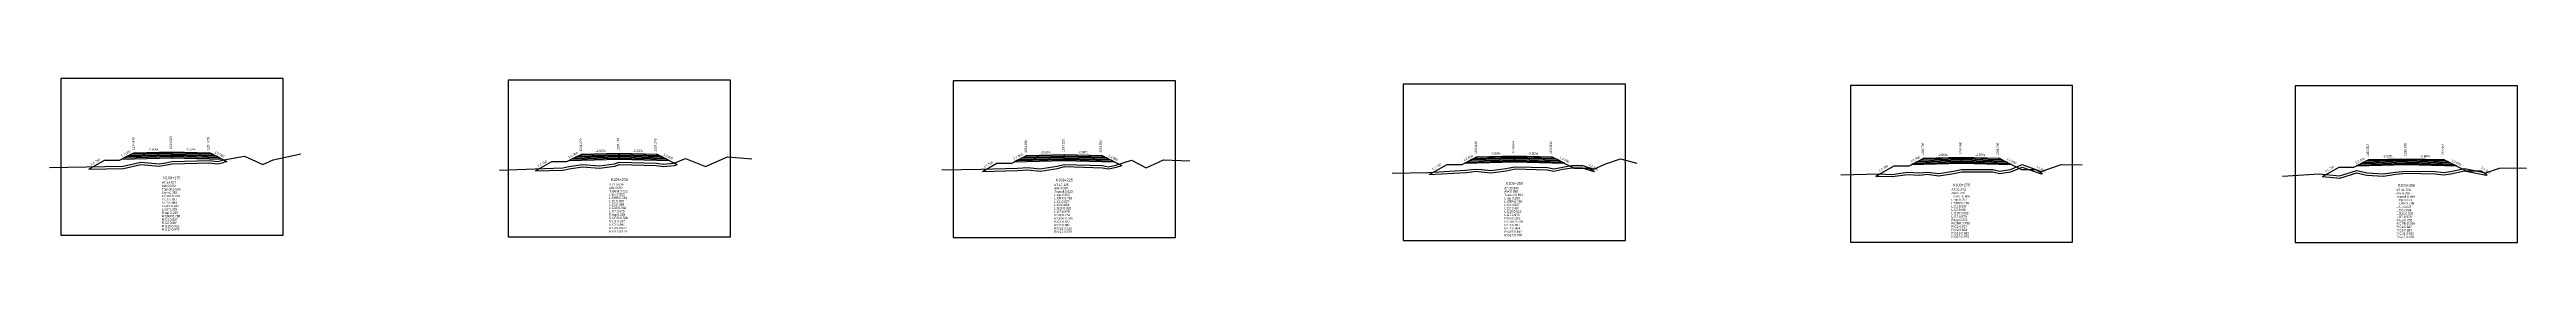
# Model space of a CAD drawing. Extents: x -7 to 78429, y 1189 to 1262.
# Drawn here: x 42285.8 to 42616.8, y 1222.4 to 1244.4 of the extents above; entities that cross this region are included whole.
import ezdxf
from ezdxf.enums import TextEntityAlignment as Align

# ---------------------------------------------------------------- set-up
doc = ezdxf.new("R2010")
doc.units = 0

msp = doc.modelspace()

# ---------------------------------------------------------------- linework, layer by layer
at = {"layer": 'A4_BORDER', "color": 7}
for points in [[(42287.265, 1223.431), (42316.965, 1223.431), (42316.965, 1244.431), (42287.265, 1244.431), (42287.265, 1223.431)], [(42347.05, 1223.186), (42376.75, 1223.186), (42376.75, 1244.186), (42347.05, 1244.186), (42347.05, 1223.186)], [(42406.529, 1223.132), (42436.229, 1223.132), (42436.229, 1244.132), (42406.529, 1244.132), (42406.529, 1223.132)], [(42466.687, 1222.688), (42496.387, 1222.688), (42496.387, 1243.688), (42466.687, 1243.688), (42466.687, 1222.688)], [(42526.433, 1222.481), (42556.133, 1222.481), (42556.133, 1243.481), (42526.433, 1243.481), (42526.433, 1222.481)], [(42585.889, 1222.438), (42615.589, 1222.438), (42615.589, 1243.438), (42585.889, 1243.438), (42585.889, 1222.438)]]:
    msp.add_lwpolyline(points, dxfattribs=at)
at = {"layer": 'CLEAR_GROUND', "color": 8}
for points in [[(42291.025, 1232.281), (42295.642, 1232.363), (42297.979, 1232.89), (42300.406, 1232.685), (42301.371, 1232.846), (42302.148, 1233.002), (42307.121, 1233.14), (42308.214, 1232.974), (42309.042, 1233.185), (42309.152, 1233.238), (42309.472, 1233.297)], [(42350.725, 1232.036), (42354.387, 1232.135), (42355.227, 1232.326), (42356.999, 1232.586), (42359.255, 1232.398), (42361.318, 1232.697), (42361.951, 1232.896), (42366.836, 1232.778), (42367.749, 1232.623), (42369.301, 1232.762), (42369.642, 1232.908)], [(42410.425, 1231.982), (42415.144, 1232.108), (42416.514, 1232.19), (42418.135, 1232.017), (42420.476, 1232.369), (42421.406, 1232.614), (42426.468, 1232.455), (42427.299, 1232.299), (42428.346, 1232.53), (42429.052, 1232.761)], [(42470.125, 1231.538), (42475.074, 1231.843), (42475.841, 1231.935), (42476.278, 1231.989), (42477.103, 1231.909), (42478.377, 1231.788), (42480.423, 1232.049), (42481.623, 1232.301), (42485.912, 1232.181), (42486.784, 1232.009), (42488.018, 1232.252), (42489.253, 1232.45), (42490.588, 1232.45), (42492.182, 1231.944), (42492.218, 1231.961)], [(42529.825, 1231.331), (42530.275, 1231.341), (42532.007, 1231.268), (42534.074, 1231.554), (42535.73, 1231.474), (42536.709, 1231.584), (42538.239, 1231.382), (42540.268, 1231.714), (42541.31, 1231.906), (42545.453, 1231.919), (42546.345, 1231.711), (42547.898, 1231.937), (42549.408, 1232.563), (42551.942, 1231.647), (42552.089, 1231.698)], [(42589.525, 1231.288), (42591.836, 1231.059), (42594.14, 1231.799), (42595.438, 1231.467), (42597.662, 1231.332), (42599.326, 1231.593), (42600.749, 1231.723), (42604.603, 1231.647), (42605.704, 1231.507), (42606.695, 1231.645), (42608.499, 1232.052), (42611.402, 1231.485), (42611.526, 1231.528)]]:
    msp.add_lwpolyline(points, dxfattribs=at)
at = {"layer": 'DESIGN_ROAD_TRIMMED', "color": 1}
for points in [[(42291.025, 1232.281), (42293.115, 1233.475), (42295.115, 1233.475), (42297.115, 1234.475), (42297.115, 1234.475), (42297.01, 1234.422), (42297.01, 1234.422), (42296.694, 1234.264), (42296.694, 1234.264), (42296.378, 1234.107), (42296.378, 1234.107), (42296.063, 1233.949), (42296.063, 1233.949), (42295.747, 1233.791), (42295.747, 1233.791), (42295.431, 1233.633), (42302.115, 1233.8), (42302.115, 1233.95), (42302.115, 1233.95), (42302.115, 1234.1), (42302.115, 1234.1), (42302.115, 1234.25), (42302.115, 1234.25), (42302.115, 1234.4), (42302.115, 1234.4), (42302.115, 1234.55), (42302.115, 1234.55), (42302.115, 1234.6), (42302.115, 1234.6), (42302.115, 1234.6), (42302.115, 1234.6), (42302.115, 1234.6), (42302.115, 1234.55), (42302.115, 1234.55), (42302.115, 1234.4), (42302.115, 1234.4), (42302.115, 1234.25), (42302.115, 1234.25), (42302.115, 1234.1), (42302.115, 1234.1), (42302.115, 1233.95), (42302.115, 1233.95), (42302.115, 1233.8), (42308.8, 1233.633), (42308.484, 1233.791), (42308.484, 1233.791), (42308.168, 1233.949), (42308.168, 1233.949), (42307.852, 1234.107), (42307.852, 1234.107), (42307.536, 1234.264), (42307.536, 1234.264), (42307.221, 1234.422), (42307.221, 1234.422), (42307.115, 1234.475), (42307.115, 1234.475), (42309.472, 1233.297)], [(42350.725, 1232.036), (42352.9, 1233.279), (42354.9, 1233.279), (42356.9, 1234.279), (42356.9, 1234.279), (42356.795, 1234.226), (42356.795, 1234.226), (42356.479, 1234.068), (42356.479, 1234.068), (42356.163, 1233.911), (42356.163, 1233.911), (42355.847, 1233.753), (42355.847, 1233.753), (42355.531, 1233.595), (42355.531, 1233.595), (42355.216, 1233.437), (42361.9, 1233.604), (42361.9, 1233.754), (42361.9, 1233.754), (42361.9, 1233.904), (42361.9, 1233.904), (42361.9, 1234.054), (42361.9, 1234.054), (42361.9, 1234.204), (42361.9, 1234.204), (42361.9, 1234.354), (42361.9, 1234.354), (42361.9, 1234.404), (42361.9, 1234.404), (42361.9, 1234.404), (42361.9, 1234.404), (42361.9, 1234.404), (42361.9, 1234.354), (42361.9, 1234.354), (42361.9, 1234.204), (42361.9, 1234.204), (42361.9, 1234.054), (42361.9, 1234.054), (42361.9, 1233.904), (42361.9, 1233.904), (42361.9, 1233.754), (42361.9, 1233.754), (42361.9, 1233.604), (42368.584, 1233.437), (42368.268, 1233.595), (42368.268, 1233.595), (42367.952, 1233.753), (42367.952, 1233.753), (42367.637, 1233.911), (42367.637, 1233.911), (42367.321, 1234.068), (42367.321, 1234.068), (42367.005, 1234.226), (42367.005, 1234.226), (42366.9, 1234.279), (42366.9, 1234.279), (42369.642, 1232.908)], [(42410.425, 1231.982), (42412.379, 1233.098), (42414.379, 1233.098), (42416.379, 1234.098), (42416.379, 1234.098), (42416.274, 1234.045), (42416.274, 1234.045), (42415.958, 1233.887), (42415.958, 1233.887), (42415.642, 1233.73), (42415.642, 1233.73), (42415.326, 1233.572), (42415.326, 1233.572), (42415.01, 1233.414), (42415.01, 1233.414), (42414.695, 1233.256), (42421.379, 1233.423), (42421.379, 1233.573), (42421.379, 1233.573), (42421.379, 1233.723), (42421.379, 1233.723), (42421.379, 1233.873), (42421.379, 1233.873), (42421.379, 1234.023), (42421.379, 1234.023), (42421.379, 1234.173), (42421.379, 1234.173), (42421.379, 1234.223), (42421.379, 1234.223), (42421.379, 1234.223), (42421.379, 1234.223), (42421.379, 1234.223), (42421.379, 1234.173), (42421.379, 1234.173), (42421.379, 1234.023), (42421.379, 1234.023), (42421.379, 1233.873), (42421.379, 1233.873), (42421.379, 1233.723), (42421.379, 1233.723), (42421.379, 1233.573), (42421.379, 1233.573), (42421.379, 1233.423), (42428.063, 1233.256), (42427.747, 1233.414), (42427.747, 1233.414), (42427.431, 1233.572), (42427.431, 1233.572), (42427.116, 1233.73), (42427.116, 1233.73), (42426.8, 1233.887), (42426.8, 1233.887), (42426.484, 1234.045), (42426.484, 1234.045), (42426.379, 1234.098), (42426.379, 1234.098), (42429.052, 1232.761)], [(42470.125, 1231.538), (42472.537, 1232.916), (42474.537, 1232.916), (42476.537, 1233.916), (42476.537, 1233.916), (42476.431, 1233.863), (42476.431, 1233.863), (42476.115, 1233.705), (42476.115, 1233.705), (42475.8, 1233.548), (42475.8, 1233.548), (42475.484, 1233.39), (42475.484, 1233.39), (42475.168, 1233.232), (42475.168, 1233.232), (42474.852, 1233.074), (42481.537, 1233.241), (42481.537, 1233.391), (42481.537, 1233.391), (42481.537, 1233.541), (42481.537, 1233.541), (42481.537, 1233.691), (42481.537, 1233.691), (42481.537, 1233.841), (42481.537, 1233.841), (42481.537, 1233.991), (42481.537, 1233.991), (42481.537, 1234.041), (42481.537, 1234.041), (42481.537, 1234.041), (42481.537, 1234.041), (42481.537, 1234.041), (42481.537, 1233.991), (42481.537, 1233.991), (42481.537, 1233.841), (42481.537, 1233.841), (42481.537, 1233.691), (42481.537, 1233.691), (42481.537, 1233.541), (42481.537, 1233.541), (42481.537, 1233.391), (42481.537, 1233.391), (42481.537, 1233.241), (42488.221, 1233.074), (42487.905, 1233.232), (42487.905, 1233.232), (42487.589, 1233.39), (42487.589, 1233.39), (42487.273, 1233.548), (42487.273, 1233.548), (42486.958, 1233.705), (42486.958, 1233.705), (42486.642, 1233.863), (42486.642, 1233.863), (42486.537, 1233.916), (42486.537, 1233.916), (42489.537, 1232.416), (42491.537, 1232.416), (42492.218, 1231.961)], [(42529.825, 1231.331), (42532.283, 1232.735), (42534.283, 1232.735), (42536.283, 1233.735), (42536.283, 1233.735), (42536.178, 1233.682), (42536.178, 1233.682), (42535.862, 1233.524), (42535.862, 1233.524), (42535.546, 1233.367), (42535.546, 1233.367), (42535.23, 1233.209), (42535.23, 1233.209), (42534.915, 1233.051), (42534.915, 1233.051), (42534.599, 1232.893), (42541.283, 1233.06), (42541.283, 1233.21), (42541.283, 1233.21), (42541.283, 1233.36), (42541.283, 1233.36), (42541.283, 1233.51), (42541.283, 1233.51), (42541.283, 1233.66), (42541.283, 1233.66), (42541.283, 1233.81), (42541.283, 1233.81), (42541.283, 1233.86), (42541.283, 1233.86), (42541.283, 1233.86), (42541.283, 1233.86), (42541.283, 1233.86), (42541.283, 1233.81), (42541.283, 1233.81), (42541.283, 1233.66), (42541.283, 1233.66), (42541.283, 1233.51), (42541.283, 1233.51), (42541.283, 1233.36), (42541.283, 1233.36), (42541.283, 1233.21), (42541.283, 1233.21), (42541.283, 1233.06), (42547.967, 1232.893), (42547.652, 1233.051), (42547.652, 1233.051), (42547.336, 1233.209), (42547.336, 1233.209), (42547.02, 1233.367), (42547.02, 1233.367), (42546.704, 1233.524), (42546.704, 1233.524), (42546.388, 1233.682), (42546.388, 1233.682), (42546.283, 1233.735), (42546.283, 1233.735), (42549.283, 1232.235), (42551.283, 1232.235), (42552.089, 1231.698)], [(42589.525, 1231.288), (42591.739, 1232.553), (42593.739, 1232.553), (42595.739, 1233.553), (42595.739, 1233.553), (42595.633, 1233.5), (42595.633, 1233.5), (42595.318, 1233.342), (42595.318, 1233.342), (42595.002, 1233.185), (42595.002, 1233.185), (42594.686, 1233.027), (42594.686, 1233.027), (42594.37, 1232.869), (42594.37, 1232.869), (42594.054, 1232.711), (42600.739, 1232.878), (42600.739, 1233.028), (42600.739, 1233.028), (42600.739, 1233.178), (42600.739, 1233.178), (42600.739, 1233.328), (42600.739, 1233.328), (42600.739, 1233.478), (42600.739, 1233.478), (42600.739, 1233.628), (42600.739, 1233.628), (42600.739, 1233.678), (42600.739, 1233.678), (42600.739, 1233.678), (42600.739, 1233.678), (42600.739, 1233.678), (42600.739, 1233.628), (42600.739, 1233.628), (42600.739, 1233.478), (42600.739, 1233.478), (42600.739, 1233.328), (42600.739, 1233.328), (42600.739, 1233.178), (42600.739, 1233.178), (42600.739, 1233.028), (42600.739, 1233.028), (42600.739, 1232.878), (42607.423, 1232.711), (42607.107, 1232.869), (42607.107, 1232.869), (42606.791, 1233.027), (42606.791, 1233.027), (42606.476, 1233.185), (42606.476, 1233.185), (42606.16, 1233.342), (42606.16, 1233.342), (42605.844, 1233.5), (42605.844, 1233.5), (42605.739, 1233.553), (42605.739, 1233.553), (42608.739, 1232.053), (42610.739, 1232.053), (42611.526, 1231.528)]]:
    msp.add_lwpolyline(points, dxfattribs=at)
at = {"layer": 'FINISHED_ROAD', "color": 2}
for points in [[(42293.115, 1233.475), (42295.115, 1233.475), (42297.115, 1234.475), (42297.115, 1234.475), (42302.115, 1234.6), (42307.115, 1234.475), (42307.115, 1234.475)], [(42352.9, 1233.279), (42354.9, 1233.279), (42356.9, 1234.279), (42356.9, 1234.279), (42361.9, 1234.404), (42366.9, 1234.279), (42366.9, 1234.279)], [(42412.379, 1233.098), (42414.379, 1233.098), (42416.379, 1234.098), (42416.379, 1234.098), (42421.379, 1234.223), (42426.379, 1234.098), (42426.379, 1234.098)], [(42472.537, 1232.916), (42474.537, 1232.916), (42476.537, 1233.916), (42476.537, 1233.916), (42481.537, 1234.041), (42486.537, 1233.916), (42486.537, 1233.916), (42489.537, 1232.416), (42491.537, 1232.416)], [(42532.283, 1232.735), (42534.283, 1232.735), (42536.283, 1233.735), (42536.283, 1233.735), (42541.283, 1233.86), (42546.283, 1233.735), (42546.283, 1233.735), (42549.283, 1232.235), (42551.283, 1232.235)], [(42591.739, 1232.553), (42593.739, 1232.553), (42595.739, 1233.553), (42595.739, 1233.553), (42600.739, 1233.678), (42605.739, 1233.553), (42605.739, 1233.553), (42608.739, 1232.053), (42610.739, 1232.053)]]:
    msp.add_lwpolyline(points, dxfattribs=at)
at = {"layer": 'LAYER_0', "color": 4}
for points in [[(42297.115, 1234.475), (42297.01, 1234.422), (42302.115, 1234.55), (42302.115, 1234.6)], [(42356.9, 1234.279), (42356.795, 1234.226), (42361.9, 1234.354), (42361.9, 1234.404)], [(42416.379, 1234.098), (42416.274, 1234.045), (42421.379, 1234.173), (42421.379, 1234.223)], [(42476.537, 1233.916), (42476.431, 1233.863), (42481.537, 1233.991), (42481.537, 1234.041)], [(42536.283, 1233.735), (42536.178, 1233.682), (42541.283, 1233.81), (42541.283, 1233.86)], [(42595.739, 1233.553), (42595.633, 1233.5), (42600.739, 1233.628), (42600.739, 1233.678)]]:
    msp.add_lwpolyline(points, dxfattribs=at)
at = {"layer": 'LAYER_1', "color": 4}
for points in [[(42297.01, 1234.422), (42296.694, 1234.264), (42302.115, 1234.4), (42302.115, 1234.55)], [(42356.795, 1234.226), (42356.479, 1234.068), (42361.9, 1234.204), (42361.9, 1234.354)], [(42416.274, 1234.045), (42415.958, 1233.887), (42421.379, 1234.023), (42421.379, 1234.173)], [(42476.431, 1233.863), (42476.115, 1233.705), (42481.537, 1233.841), (42481.537, 1233.991)], [(42536.178, 1233.682), (42535.862, 1233.524), (42541.283, 1233.66), (42541.283, 1233.81)], [(42595.633, 1233.5), (42595.318, 1233.342), (42600.739, 1233.478), (42600.739, 1233.628)]]:
    msp.add_lwpolyline(points, dxfattribs=at)
at = {"layer": 'LAYER_10', "color": 6}
for points in [[(42308.168, 1233.949), (42308.484, 1233.791), (42302.115, 1233.95), (42302.115, 1234.1)], [(42367.952, 1233.753), (42368.268, 1233.595), (42361.9, 1233.754), (42361.9, 1233.904)], [(42427.431, 1233.572), (42427.747, 1233.414), (42421.379, 1233.573), (42421.379, 1233.723)], [(42487.589, 1233.39), (42487.905, 1233.232), (42481.537, 1233.391), (42481.537, 1233.541)], [(42547.336, 1233.209), (42547.652, 1233.051), (42541.283, 1233.21), (42541.283, 1233.36)], [(42606.791, 1233.027), (42607.107, 1232.869), (42600.739, 1233.028), (42600.739, 1233.178)]]:
    msp.add_lwpolyline(points, dxfattribs=at)
at = {"layer": 'LAYER_11', "color": 6}
for points in [[(42308.484, 1233.791), (42308.8, 1233.633), (42302.115, 1233.8), (42302.115, 1233.95)], [(42368.268, 1233.595), (42368.584, 1233.437), (42361.9, 1233.604), (42361.9, 1233.754)], [(42427.747, 1233.414), (42428.063, 1233.256), (42421.379, 1233.423), (42421.379, 1233.573)], [(42487.905, 1233.232), (42488.221, 1233.074), (42481.537, 1233.241), (42481.537, 1233.391)], [(42547.652, 1233.051), (42547.967, 1232.893), (42541.283, 1233.06), (42541.283, 1233.21)], [(42607.107, 1232.869), (42607.423, 1232.711), (42600.739, 1232.878), (42600.739, 1233.028)]]:
    msp.add_lwpolyline(points, dxfattribs=at)
at = {"layer": 'LAYER_2', "color": 4}
for points in [[(42296.694, 1234.264), (42296.378, 1234.107), (42302.115, 1234.25), (42302.115, 1234.4)], [(42356.479, 1234.068), (42356.163, 1233.911), (42361.9, 1234.054), (42361.9, 1234.204)], [(42415.958, 1233.887), (42415.642, 1233.73), (42421.379, 1233.873), (42421.379, 1234.023)], [(42476.115, 1233.705), (42475.8, 1233.548), (42481.537, 1233.691), (42481.537, 1233.841)], [(42535.862, 1233.524), (42535.546, 1233.367), (42541.283, 1233.51), (42541.283, 1233.66)], [(42595.318, 1233.342), (42595.002, 1233.185), (42600.739, 1233.328), (42600.739, 1233.478)]]:
    msp.add_lwpolyline(points, dxfattribs=at)
at = {"layer": 'LAYER_3', "color": 4}
for points in [[(42296.378, 1234.107), (42296.063, 1233.949), (42302.115, 1234.1), (42302.115, 1234.25)], [(42356.163, 1233.911), (42355.847, 1233.753), (42361.9, 1233.904), (42361.9, 1234.054)], [(42415.642, 1233.73), (42415.326, 1233.572), (42421.379, 1233.723), (42421.379, 1233.873)], [(42475.8, 1233.548), (42475.484, 1233.39), (42481.537, 1233.541), (42481.537, 1233.691)], [(42535.546, 1233.367), (42535.23, 1233.209), (42541.283, 1233.36), (42541.283, 1233.51)], [(42595.002, 1233.185), (42594.686, 1233.027), (42600.739, 1233.178), (42600.739, 1233.328)]]:
    msp.add_lwpolyline(points, dxfattribs=at)
at = {"layer": 'LAYER_4', "color": 4}
for points in [[(42296.063, 1233.949), (42295.747, 1233.791), (42302.115, 1233.95), (42302.115, 1234.1)], [(42355.847, 1233.753), (42355.531, 1233.595), (42361.9, 1233.754), (42361.9, 1233.904)], [(42415.326, 1233.572), (42415.01, 1233.414), (42421.379, 1233.573), (42421.379, 1233.723)], [(42475.484, 1233.39), (42475.168, 1233.232), (42481.537, 1233.391), (42481.537, 1233.541)], [(42535.23, 1233.209), (42534.915, 1233.051), (42541.283, 1233.21), (42541.283, 1233.36)], [(42594.686, 1233.027), (42594.37, 1232.869), (42600.739, 1233.028), (42600.739, 1233.178)]]:
    msp.add_lwpolyline(points, dxfattribs=at)
at = {"layer": 'LAYER_5', "color": 4}
for points in [[(42295.747, 1233.791), (42295.431, 1233.633), (42302.115, 1233.8), (42302.115, 1233.95)], [(42355.531, 1233.595), (42355.216, 1233.437), (42361.9, 1233.604), (42361.9, 1233.754)], [(42415.01, 1233.414), (42414.695, 1233.256), (42421.379, 1233.423), (42421.379, 1233.573)], [(42475.168, 1233.232), (42474.852, 1233.074), (42481.537, 1233.241), (42481.537, 1233.391)], [(42534.915, 1233.051), (42534.599, 1232.893), (42541.283, 1233.06), (42541.283, 1233.21)], [(42594.37, 1232.869), (42594.054, 1232.711), (42600.739, 1232.878), (42600.739, 1233.028)]]:
    msp.add_lwpolyline(points, dxfattribs=at)
at = {"layer": 'LAYER_6', "color": 6}
for points in [[(42307.115, 1234.475), (42307.221, 1234.422), (42302.115, 1234.55), (42302.115, 1234.6)], [(42366.9, 1234.279), (42367.005, 1234.226), (42361.9, 1234.354), (42361.9, 1234.404)], [(42426.379, 1234.098), (42426.484, 1234.045), (42421.379, 1234.173), (42421.379, 1234.223)], [(42486.537, 1233.916), (42486.642, 1233.863), (42481.537, 1233.991), (42481.537, 1234.041)], [(42546.283, 1233.735), (42546.388, 1233.682), (42541.283, 1233.81), (42541.283, 1233.86)], [(42605.739, 1233.553), (42605.844, 1233.5), (42600.739, 1233.628), (42600.739, 1233.678)]]:
    msp.add_lwpolyline(points, dxfattribs=at)
at = {"layer": 'LAYER_7', "color": 6}
for points in [[(42307.221, 1234.422), (42307.536, 1234.264), (42302.115, 1234.4), (42302.115, 1234.55)], [(42367.005, 1234.226), (42367.321, 1234.068), (42361.9, 1234.204), (42361.9, 1234.354)], [(42426.484, 1234.045), (42426.8, 1233.887), (42421.379, 1234.023), (42421.379, 1234.173)], [(42486.642, 1233.863), (42486.958, 1233.705), (42481.537, 1233.841), (42481.537, 1233.991)], [(42546.388, 1233.682), (42546.704, 1233.524), (42541.283, 1233.66), (42541.283, 1233.81)], [(42605.844, 1233.5), (42606.16, 1233.342), (42600.739, 1233.478), (42600.739, 1233.628)]]:
    msp.add_lwpolyline(points, dxfattribs=at)
at = {"layer": 'LAYER_8', "color": 6}
for points in [[(42307.536, 1234.264), (42307.852, 1234.107), (42302.115, 1234.25), (42302.115, 1234.4)], [(42367.321, 1234.068), (42367.637, 1233.911), (42361.9, 1234.054), (42361.9, 1234.204)], [(42426.8, 1233.887), (42427.116, 1233.73), (42421.379, 1233.873), (42421.379, 1234.023)], [(42486.958, 1233.705), (42487.273, 1233.548), (42481.537, 1233.691), (42481.537, 1233.841)], [(42546.704, 1233.524), (42547.02, 1233.367), (42541.283, 1233.51), (42541.283, 1233.66)], [(42606.16, 1233.342), (42606.476, 1233.185), (42600.739, 1233.328), (42600.739, 1233.478)]]:
    msp.add_lwpolyline(points, dxfattribs=at)
at = {"layer": 'LAYER_9', "color": 6}
for points in [[(42307.852, 1234.107), (42308.168, 1233.949), (42302.115, 1234.1), (42302.115, 1234.25)], [(42367.637, 1233.911), (42367.952, 1233.753), (42361.9, 1233.904), (42361.9, 1234.054)], [(42427.116, 1233.73), (42427.431, 1233.572), (42421.379, 1233.723), (42421.379, 1233.873)], [(42487.273, 1233.548), (42487.589, 1233.39), (42481.537, 1233.541), (42481.537, 1233.691)], [(42547.02, 1233.367), (42547.336, 1233.209), (42541.283, 1233.36), (42541.283, 1233.51)], [(42606.476, 1233.185), (42606.791, 1233.027), (42600.739, 1233.178), (42600.739, 1233.328)]]:
    msp.add_lwpolyline(points, dxfattribs=at)
at = {"layer": 'NATURAL_GROUND', "color": 3}
for points in [[(42285.76, 1232.487), (42295.606, 1232.662), (42297.958, 1233.192), (42300.394, 1232.987), (42301.317, 1233.141), (42302.114, 1233.301), (42307.139, 1233.44), (42308.199, 1233.279), (42308.938, 1233.468), (42309.058, 1233.526), (42311.818, 1234.034), (42314.269, 1232.899), (42315.646, 1233.507), (42319.337, 1234.309)], [(42345.897, 1232.124), (42350.643, 1232.334), (42354.349, 1232.434), (42355.172, 1232.621), (42356.99, 1232.888), (42359.246, 1232.7), (42361.251, 1232.99), (42361.909, 1233.197), (42366.865, 1233.077), (42367.761, 1232.925), (42369.227, 1233.057), (42370.748, 1233.704), (42373.436, 1232.623), (42376.36, 1233.905), (42379.616, 1233.644)], [(42405.005, 1232.182), (42410.268, 1232.278), (42415.131, 1232.408), (42416.521, 1232.491), (42418.129, 1232.32), (42420.416, 1232.663), (42421.372, 1232.915), (42426.501, 1232.754), (42427.294, 1232.605), (42428.267, 1232.819), (42430.34, 1233.5), (42432.336, 1232.434), (42434.628, 1233.513), (42438.138, 1233.405)], [(42465.21, 1231.727), (42469.962, 1231.829), (42475.047, 1232.142), (42475.805, 1232.233), (42476.275, 1232.291), (42477.132, 1232.207), (42478.373, 1232.09), (42480.374, 1232.345), (42481.596, 1232.602), (42485.946, 1232.48), (42486.784, 1232.314), (42487.966, 1232.548), (42489.23, 1232.75), (42490.635, 1232.749), (42492.161, 1232.266), (42493.62, 1232.951), (42495.723, 1233.665), (42497.907, 1233.088)], [(42525.146, 1231.523), (42530.278, 1231.641), (42531.993, 1231.568), (42534.06, 1231.855), (42535.72, 1231.775), (42536.712, 1231.886), (42538.234, 1231.685), (42540.217, 1232.01), (42541.282, 1232.206), (42545.487, 1232.219), (42546.358, 1232.016), (42547.818, 1232.229), (42549.4, 1232.885), (42551.944, 1231.965), (42554.618, 1232.884), (42557.428, 1232.857)], [(42584.177, 1231.319), (42589.076, 1231.634), (42591.804, 1231.363), (42594.131, 1232.111), (42595.485, 1231.765), (42597.648, 1231.633), (42599.289, 1231.891), (42600.739, 1232.024), (42604.625, 1231.946), (42605.702, 1231.809), (42606.641, 1231.94), (42608.495, 1232.358), (42611.38, 1231.795), (42613.196, 1232.426), (42616.01, 1232.472), (42616.79, 1232.393)]]:
    msp.add_lwpolyline(points, dxfattribs=at)
at = {"layer": 'STRUCTURE_LEFT', "color": 4}
for points in [[(42297.115, 1234.475), (42297.01, 1234.422), (42297.01, 1234.422), (42296.694, 1234.264), (42296.694, 1234.264), (42296.378, 1234.107), (42296.378, 1234.107), (42296.063, 1233.949), (42296.063, 1233.949), (42295.747, 1233.791), (42295.747, 1233.791), (42295.431, 1233.633), (42302.115, 1233.8), (42302.115, 1233.95), (42302.115, 1233.95), (42302.115, 1234.1), (42302.115, 1234.1), (42302.115, 1234.25), (42302.115, 1234.25), (42302.115, 1234.4), (42302.115, 1234.4), (42302.115, 1234.55), (42302.115, 1234.55), (42302.115, 1234.6), (42302.115, 1234.6)], [(42356.9, 1234.279), (42356.795, 1234.226), (42356.795, 1234.226), (42356.479, 1234.068), (42356.479, 1234.068), (42356.163, 1233.911), (42356.163, 1233.911), (42355.847, 1233.753), (42355.847, 1233.753), (42355.531, 1233.595), (42355.531, 1233.595), (42355.216, 1233.437), (42361.9, 1233.604), (42361.9, 1233.754), (42361.9, 1233.754), (42361.9, 1233.904), (42361.9, 1233.904), (42361.9, 1234.054), (42361.9, 1234.054), (42361.9, 1234.204), (42361.9, 1234.204), (42361.9, 1234.354), (42361.9, 1234.354), (42361.9, 1234.404), (42361.9, 1234.404)], [(42416.379, 1234.098), (42416.274, 1234.045), (42416.274, 1234.045), (42415.958, 1233.887), (42415.958, 1233.887), (42415.642, 1233.73), (42415.642, 1233.73), (42415.326, 1233.572), (42415.326, 1233.572), (42415.01, 1233.414), (42415.01, 1233.414), (42414.695, 1233.256), (42421.379, 1233.423), (42421.379, 1233.573), (42421.379, 1233.573), (42421.379, 1233.723), (42421.379, 1233.723), (42421.379, 1233.873), (42421.379, 1233.873), (42421.379, 1234.023), (42421.379, 1234.023), (42421.379, 1234.173), (42421.379, 1234.173), (42421.379, 1234.223), (42421.379, 1234.223)], [(42476.537, 1233.916), (42476.431, 1233.863), (42476.431, 1233.863), (42476.115, 1233.705), (42476.115, 1233.705), (42475.8, 1233.548), (42475.8, 1233.548), (42475.484, 1233.39), (42475.484, 1233.39), (42475.168, 1233.232), (42475.168, 1233.232), (42474.852, 1233.074), (42481.537, 1233.241), (42481.537, 1233.391), (42481.537, 1233.391), (42481.537, 1233.541), (42481.537, 1233.541), (42481.537, 1233.691), (42481.537, 1233.691), (42481.537, 1233.841), (42481.537, 1233.841), (42481.537, 1233.991), (42481.537, 1233.991), (42481.537, 1234.041), (42481.537, 1234.041)], [(42536.283, 1233.735), (42536.178, 1233.682), (42536.178, 1233.682), (42535.862, 1233.524), (42535.862, 1233.524), (42535.546, 1233.367), (42535.546, 1233.367), (42535.23, 1233.209), (42535.23, 1233.209), (42534.915, 1233.051), (42534.915, 1233.051), (42534.599, 1232.893), (42541.283, 1233.06), (42541.283, 1233.21), (42541.283, 1233.21), (42541.283, 1233.36), (42541.283, 1233.36), (42541.283, 1233.51), (42541.283, 1233.51), (42541.283, 1233.66), (42541.283, 1233.66), (42541.283, 1233.81), (42541.283, 1233.81), (42541.283, 1233.86), (42541.283, 1233.86)], [(42595.739, 1233.553), (42595.633, 1233.5), (42595.633, 1233.5), (42595.318, 1233.342), (42595.318, 1233.342), (42595.002, 1233.185), (42595.002, 1233.185), (42594.686, 1233.027), (42594.686, 1233.027), (42594.37, 1232.869), (42594.37, 1232.869), (42594.054, 1232.711), (42600.739, 1232.878), (42600.739, 1233.028), (42600.739, 1233.028), (42600.739, 1233.178), (42600.739, 1233.178), (42600.739, 1233.328), (42600.739, 1233.328), (42600.739, 1233.478), (42600.739, 1233.478), (42600.739, 1233.628), (42600.739, 1233.628), (42600.739, 1233.678), (42600.739, 1233.678)]]:
    msp.add_lwpolyline(points, dxfattribs=at)
at = {"layer": 'STRUCTURE_RIGHT', "color": 6}
for points in [[(42302.115, 1234.6), (42302.115, 1234.6), (42302.115, 1234.55), (42302.115, 1234.55), (42302.115, 1234.4), (42302.115, 1234.4), (42302.115, 1234.25), (42302.115, 1234.25), (42302.115, 1234.1), (42302.115, 1234.1), (42302.115, 1233.95), (42302.115, 1233.95), (42302.115, 1233.8), (42308.8, 1233.633), (42308.484, 1233.791), (42308.484, 1233.791), (42308.168, 1233.949), (42308.168, 1233.949), (42307.852, 1234.107), (42307.852, 1234.107), (42307.536, 1234.264), (42307.536, 1234.264), (42307.221, 1234.422), (42307.221, 1234.422), (42307.115, 1234.475)], [(42361.9, 1234.404), (42361.9, 1234.404), (42361.9, 1234.354), (42361.9, 1234.354), (42361.9, 1234.204), (42361.9, 1234.204), (42361.9, 1234.054), (42361.9, 1234.054), (42361.9, 1233.904), (42361.9, 1233.904), (42361.9, 1233.754), (42361.9, 1233.754), (42361.9, 1233.604), (42368.584, 1233.437), (42368.268, 1233.595), (42368.268, 1233.595), (42367.952, 1233.753), (42367.952, 1233.753), (42367.637, 1233.911), (42367.637, 1233.911), (42367.321, 1234.068), (42367.321, 1234.068), (42367.005, 1234.226), (42367.005, 1234.226), (42366.9, 1234.279)], [(42421.379, 1234.223), (42421.379, 1234.223), (42421.379, 1234.173), (42421.379, 1234.173), (42421.379, 1234.023), (42421.379, 1234.023), (42421.379, 1233.873), (42421.379, 1233.873), (42421.379, 1233.723), (42421.379, 1233.723), (42421.379, 1233.573), (42421.379, 1233.573), (42421.379, 1233.423), (42428.063, 1233.256), (42427.747, 1233.414), (42427.747, 1233.414), (42427.431, 1233.572), (42427.431, 1233.572), (42427.116, 1233.73), (42427.116, 1233.73), (42426.8, 1233.887), (42426.8, 1233.887), (42426.484, 1234.045), (42426.484, 1234.045), (42426.379, 1234.098)], [(42481.537, 1234.041), (42481.537, 1234.041), (42481.537, 1233.991), (42481.537, 1233.991), (42481.537, 1233.841), (42481.537, 1233.841), (42481.537, 1233.691), (42481.537, 1233.691), (42481.537, 1233.541), (42481.537, 1233.541), (42481.537, 1233.391), (42481.537, 1233.391), (42481.537, 1233.241), (42488.221, 1233.074), (42487.905, 1233.232), (42487.905, 1233.232), (42487.589, 1233.39), (42487.589, 1233.39), (42487.273, 1233.548), (42487.273, 1233.548), (42486.958, 1233.705), (42486.958, 1233.705), (42486.642, 1233.863), (42486.642, 1233.863), (42486.537, 1233.916)], [(42541.283, 1233.86), (42541.283, 1233.86), (42541.283, 1233.81), (42541.283, 1233.81), (42541.283, 1233.66), (42541.283, 1233.66), (42541.283, 1233.51), (42541.283, 1233.51), (42541.283, 1233.36), (42541.283, 1233.36), (42541.283, 1233.21), (42541.283, 1233.21), (42541.283, 1233.06), (42547.967, 1232.893), (42547.652, 1233.051), (42547.652, 1233.051), (42547.336, 1233.209), (42547.336, 1233.209), (42547.02, 1233.367), (42547.02, 1233.367), (42546.704, 1233.524), (42546.704, 1233.524), (42546.388, 1233.682), (42546.388, 1233.682), (42546.283, 1233.735)], [(42600.739, 1233.678), (42600.739, 1233.678), (42600.739, 1233.628), (42600.739, 1233.628), (42600.739, 1233.478), (42600.739, 1233.478), (42600.739, 1233.328), (42600.739, 1233.328), (42600.739, 1233.178), (42600.739, 1233.178), (42600.739, 1233.028), (42600.739, 1233.028), (42600.739, 1232.878), (42607.423, 1232.711), (42607.107, 1232.869), (42607.107, 1232.869), (42606.791, 1233.027), (42606.791, 1233.027), (42606.476, 1233.185), (42606.476, 1233.185), (42606.16, 1233.342), (42606.16, 1233.342), (42605.844, 1233.5), (42605.844, 1233.5), (42605.739, 1233.553)]]:
    msp.add_lwpolyline(points, dxfattribs=at)

# ---------------------------------------------------------------- texts
at = {"layer": 'INFO_TEXT'}
for s, p in [('AT:14.977', (42300.765, 1230.331)), ('AW:0.000', (42300.765, 1229.881)), ('Topsoil:5.580', (42300.765, 1229.431)), ('L:top:0.253', (42300.765, 1228.981)), ('L:CRR:0.789', (42300.765, 1228.531)), ('L:C1:0.837', (42300.765, 1228.081)), ('AT:15.836', (42360.55, 1230.086)), ('AW:0.000', (42360.55, 1229.636)), ('Topsoil:5.722', (42360.55, 1229.186)), ('L:top:0.253', (42360.55, 1228.736)), ('L:CRR:0.789', (42360.55, 1228.286)), ('L:C1:0.837', (42360.55, 1227.836)), ('AT:17.125', (42420.029, 1230.032)), ('AW:0.000', (42420.029, 1229.582)), ('Topsoil:5.633', (42420.029, 1229.132)), ('L:top:0.253', (42420.029, 1228.682)), ('L:CRR:0.789', (42420.029, 1228.232)), ('AT:19.348', (42480.187, 1229.588)), ('AW:0.038', (42480.187, 1229.138)), ('Topsoil:6.691', (42480.187, 1228.688)), ('L:top:0.253', (42480.187, 1228.238)), ('AT:22.374', (42539.933, 1229.381)), ('AW:0.229', (42539.933, 1228.931)), ('Topsoil:6.806', (42539.933, 1228.481)), ('L:top:0.253', (42539.933, 1228.031)), ('AT:21.720', (42599.389, 1229.338)), ('AW:0.000', (42599.389, 1228.888)), ('Topsoil:6.699', (42599.389, 1228.438)), ('L:top:0.253', (42599.389, 1227.988)), ('L:C2:0.884', (42300.765, 1227.631)), ('L:G15:0.932', (42300.765, 1227.181)), ('L:G7:0.979', (42300.765, 1226.731)), ('R:top:0.253', (42300.765, 1226.281)), ('R:CRR:0.789', (42300.765, 1225.831)), ('R:C1:0.837', (42300.765, 1225.381)), ('R:C2:0.884', (42300.765, 1224.931)), ('L:C2:0.884', (42360.55, 1227.386)), ('L:G15:0.932', (42360.55, 1226.936)), ('L:G7:0.979', (42360.55, 1226.486)), ('R:top:0.253', (42360.55, 1226.036)), ('R:CRR:0.789', (42360.55, 1225.586)), ('R:C1:0.837', (42360.55, 1225.136)), ('R:C2:0.884', (42360.55, 1224.686)), ('L:C1:0.837', (42420.029, 1227.782)), ('L:C2:0.884', (42420.029, 1227.332)), ('L:G15:0.932', (42420.029, 1226.882)), ('L:G7:0.979', (42420.029, 1226.432)), ('R:top:0.253', (42420.029, 1225.982)), ('R:CRR:0.789', (42420.029, 1225.532)), ('R:C1:0.837', (42420.029, 1225.082)), ('R:C2:0.884', (42420.029, 1224.632)), ('L:CRR:0.789', (42480.187, 1227.788)), ('L:C1:0.837', (42480.187, 1227.338)), ('L:C2:0.884', (42480.187, 1226.888)), ('L:G15:0.932', (42480.187, 1226.438)), ('L:G7:0.979', (42480.187, 1225.988)), ('R:top:0.253', (42480.187, 1225.538)), ('R:CRR:0.789', (42480.187, 1225.088)), ('R:C1:0.837', (42480.187, 1224.638)), ('L:CRR:0.789', (42539.933, 1227.581)), ('L:C1:0.837', (42539.933, 1227.131)), ('L:C2:0.884', (42539.933, 1226.681)), ('L:G15:0.932', (42539.933, 1226.231)), ('L:G7:0.979', (42539.933, 1225.781)), ('R:top:0.253', (42539.933, 1225.331)), ('R:CRR:0.789', (42539.933, 1224.881)), ('L:CRR:0.789', (42599.389, 1227.538)), ('L:C1:0.837', (42599.389, 1227.088)), ('L:C2:0.884', (42599.389, 1226.638)), ('L:G15:0.932', (42599.389, 1226.188)), ('L:G7:0.979', (42599.389, 1225.738)), ('R:top:0.253', (42599.389, 1225.288)), ('R:CRR:0.789', (42599.389, 1224.838)), ('R:G15:0.932', (42300.765, 1224.481)), ('R:G17:0.979', (42300.765, 1224.031)), ('R:G15:0.932', (42360.55, 1224.236)), ('R:G17:0.979', (42360.55, 1223.786)), ('R:G15:0.932', (42420.029, 1224.182)), ('R:G17:0.979', (42420.029, 1223.732)), ('R:C2:0.884', (42480.187, 1224.188)), ('R:G15:0.932', (42480.187, 1223.738)), ('R:G17:0.979', (42480.187, 1223.288)), ('R:C1:0.837', (42539.933, 1224.431)), ('R:C2:0.884', (42539.933, 1223.981)), ('R:G15:0.932', (42539.933, 1223.531)), ('R:G17:0.979', (42539.933, 1223.081)), ('R:C1:0.837', (42599.389, 1224.388)), ('R:C2:0.884', (42599.389, 1223.938)), ('R:G15:0.932', (42599.389, 1223.488)), ('R:G17:0.979', (42599.389, 1223.038))]:
    msp.add_text(s, height=0.3, dxfattribs=at).set_placement(p)
at = {"layer": 'LEFT_TEXT_H'}
for s, p in [('1234.475', (42297.115, 1234.835)), ('1234.279', (42356.9, 1234.639)), ('1234.098', (42416.379, 1234.458)), ('1233.916', (42476.537, 1234.276)), ('1233.735', (42536.283, 1234.095)), ('1233.553', (42595.739, 1233.913))]:
    msp.add_text(s, height=0.3, rotation=90, dxfattribs=at).set_placement(p)
at = {"layer": 'POINT_TEXT_H'}
for s, p in [('1234.600', (42302.115, 1234.96)), ('1234.404', (42361.9, 1234.764)), ('1234.223', (42421.379, 1234.583)), ('1234.041', (42481.537, 1234.401)), ('1233.860', (42541.283, 1234.22)), ('1233.678', (42600.739, 1234.038))]:
    msp.add_text(s, height=0.3, rotation=90, dxfattribs=at).set_placement(p)
at = {"layer": 'RIGHT_TEXT_H'}
for s, p in [('1234.475', (42307.115, 1234.835)), ('1234.279', (42366.9, 1234.639)), ('1234.098', (42426.379, 1234.458)), ('1233.916', (42486.537, 1234.276)), ('1233.735', (42546.283, 1234.095)), ('1233.553', (42605.739, 1233.913))]:
    msp.add_text(s, height=0.3, rotation=90, dxfattribs=at).set_placement(p)
at = {"layer": 'SLOPE_left'}
for s, rotation, p in [('1:2.000', 26.565, (42296.035, 1234.136)), ('1:1.750', 29.745, (42291.981, 1233.034)), ('1:1.750', 29.745, (42351.723, 1232.814)), ('1:2.000', 26.565, (42355.819, 1233.94)), ('1:1.750', 29.745, (42411.313, 1232.696)), ('1:2.000', 26.565, (42415.298, 1233.759)), ('1:1.750', 29.745, (42471.242, 1232.383)), ('1:2.000', 26.565, (42475.456, 1233.577)), ('1:1.750', 29.745, (42530.965, 1232.189)), ('1:2.000', 26.565, (42535.203, 1233.396)), ('1:1.750', 29.745, (42590.543, 1232.077)), ('1:2.000', 26.565, (42594.658, 1233.214))]:
    msp.add_text(s, height=0.3, rotation=rotation, dxfattribs=at).set_placement(p, align=Align.BOTTOM_CENTER)
at = {"layer": 'SLOPE_right'}
for s, rotation, p in [('1:2.000', -26.565, (42308.374, 1234.047)), ('1:2.000', -26.565, (42368.352, 1233.754)), ('1:2.000', -26.565, (42427.796, 1233.591)), ('1:2.000', -26.565, (42488.117, 1233.327)), ('1:1.500', -33.69, (42491.977, 1232.338)), ('1:2.000', -26.565, (42547.864, 1233.146)), ('1:1.500', -33.69, (42551.786, 1232.116)), ('1:2.000', -26.565, (42607.319, 1232.964)), ('1:1.500', -33.69, (42611.232, 1231.94))]:
    msp.add_text(s, height=0.3, rotation=rotation, dxfattribs=at).set_placement(p, align=Align.BOTTOM_CENTER)
at = {"layer": 'SLOPE_TEXT'}
for p in [(42299.615, 1234.777), (42304.615, 1234.777), (42359.4, 1234.582), (42364.4, 1234.582), (42418.879, 1234.4), (42423.879, 1234.4), (42479.037, 1234.218), (42484.037, 1234.218), (42538.783, 1234.037), (42543.783, 1234.037), (42598.239, 1233.856), (42603.239, 1233.856)]:
    msp.add_text('-2.50%', height=0.3, dxfattribs=at).set_placement(p, align=Align.CENTER)
at = {"layer": 'STATION_TITLE'}
for s, p in [('K103+175', (42302.115, 1230.931)), ('K103+200', (42361.9, 1230.686)), ('K103+225', (42421.379, 1230.632)), ('K103+250', (42481.537, 1230.188)), ('K103+275', (42541.283, 1229.981)), ('K103+300', (42600.739, 1229.938))]:
    msp.add_text(s, height=0.36, dxfattribs=at).set_placement(p, align=Align.CENTER)

doc.saveas('drawing.dxf')
